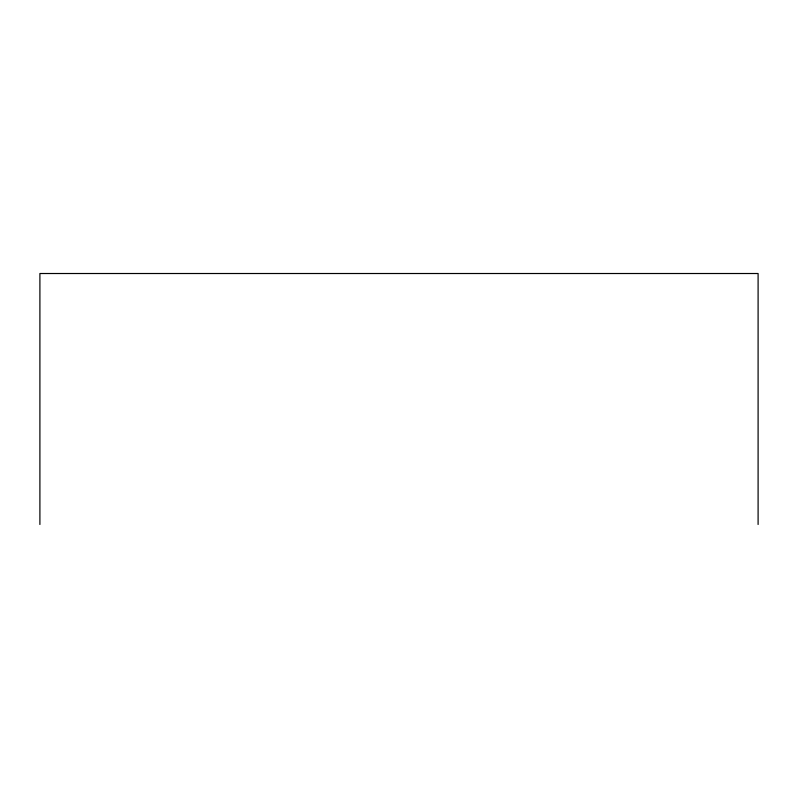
<?xml version="1.0" encoding="UTF-8"?>
<svg xmlns="http://www.w3.org/2000/svg" width="798" height="798" viewBox="0 0 798 798"><rect width="100%" height="100%" fill="white"/><g stroke="black" fill="none" stroke-linecap="round" stroke-linejoin="round"><path stroke-width="1.2" d="M758.1 524.486L758.1 273.514L39.9 273.514L39.9 524.486"/></g></svg>
